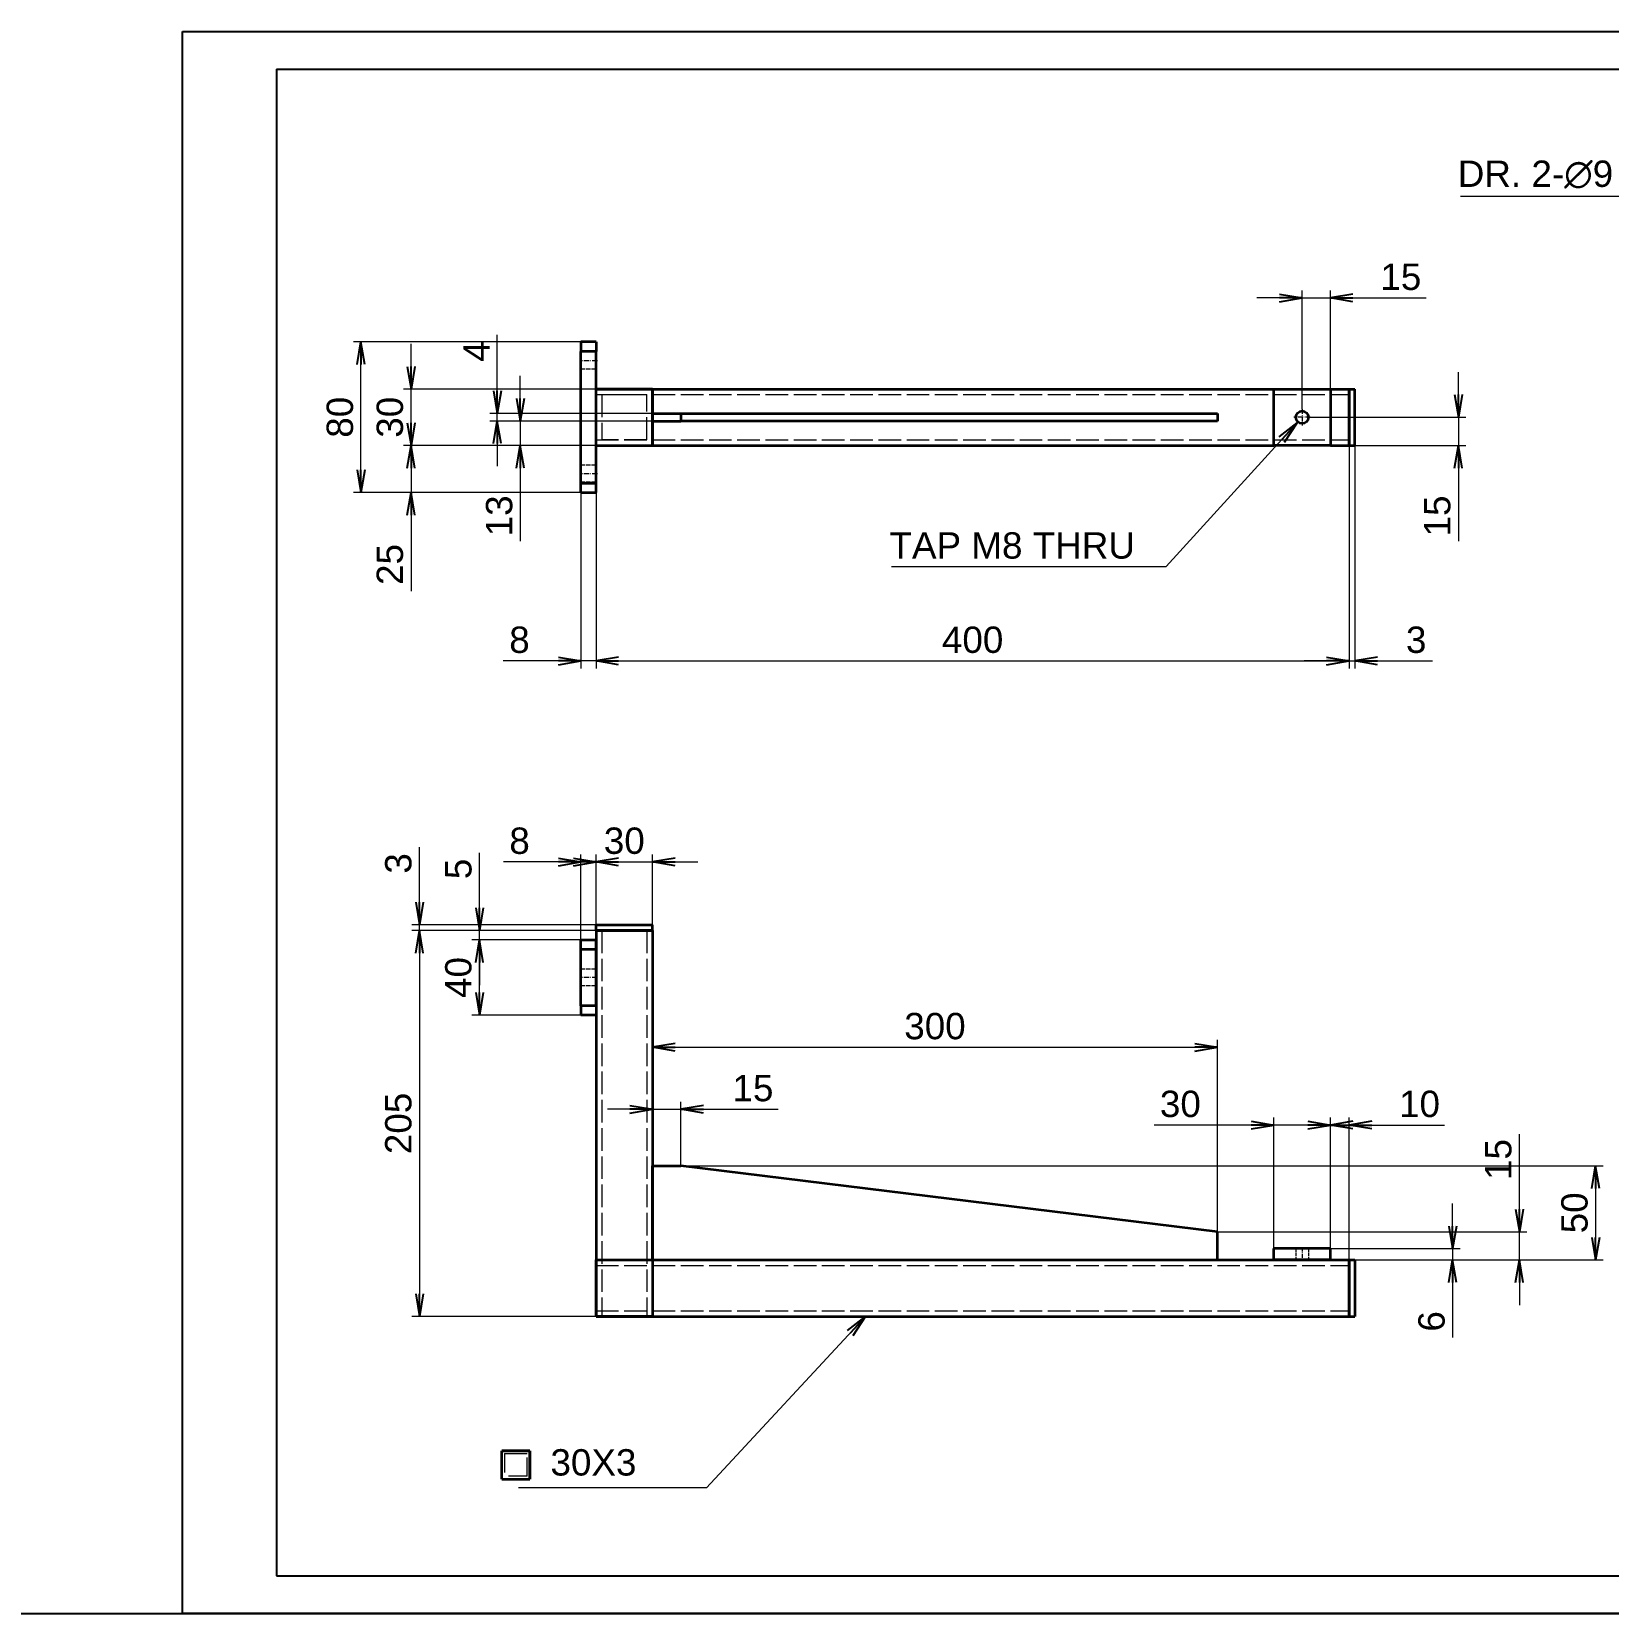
# Model space of a CAD drawing. Header units: millimetres. Extents: x -1727 to 307751, y -105919 to 6637.
# Drawn here: x 22040 to 22878, y -21091 to -20251 of the extents above; entities that cross this region are included whole.
import ezdxf

# ---------------------------------------------------------------- set-up
doc = ezdxf.new("R2010")
doc.units = ezdxf.units.MM
for name, pattern in [('CENTER-HOKUTO', [23, 20, -1, 1, -1]), ('DASHDOT', [18.5, 12, -3, 0.5, -3]), ('DASHED', [15, 12, -3]), ('HIDDEN-HOKUTO', [3.8, 2.5, -1.3])]:
    doc.linetypes.add(name, pattern=pattern)
doc.layers.add('A3', color=7, linetype='Continuous', plot=False)
for name, color, linetype in [('AM_7', 2, 'CENTER-HOKUTO'), ('AM_HID', 1, 'HIDDEN-HOKUTO'), ('AM_VIS', 7, 'Continuous'), ('WORD_DIM', 253, 'Continuous')]:
    doc.layers.add(name, color=color, linetype=linetype)
doc.styles.get("Standard").update_dxf_attribs({"font": 'arial.ttf'})
doc.dimstyles.new('STANDARD 1-4', dxfattribs={"dimscale": 4, "dimtxt": 3.5, "dimasz": 3, "dimexe": 1, "dimexo": 0, "dimgap": 1, "dimtad": 3, "dimdsep": 46, "dimtxsty": 'Standard', "dimblk1": 'OPEN', "dimblk2": 'OPEN', "dimsah": 1, "dimcen": 0, "dimclrd": 256, "dimclre": 256, "dimclrt": 3, "dimazin": 2, "dimtfac": 1, "dimtmove": 0, "dimatfit": 3, "dimldrblk": 'OPEN', "dimfxl": 0, "dimtolj": 1, "dimtzin": 0, "dimlwd": 13, "dimlwe": 13, "dimarcsym": 0})
doc.dimstyles.new('STANDARD 1-4$3', dxfattribs={"dimscale": 4, "dimtxt": 3.5, "dimasz": 3, "dimexe": 1, "dimexo": 0, "dimgap": 1, "dimtad": 3, "dimtoh": 1, "dimdsep": 46, "dimtxsty": 'Standard', "dimblk1": 'OPEN', "dimblk2": 'OPEN', "dimsah": 1, "dimcen": 0, "dimclrd": 256, "dimclre": 256, "dimclrt": 3, "dimazin": 2, "dimtfac": 1, "dimtmove": 0, "dimatfit": 3, "dimldrblk": 'OPEN', "dimfxl": 0, "dimtolj": 1, "dimtzin": 0, "dimlwd": 13, "dimlwe": 13, "dimarcsym": 0})

# ---------------------------------------------------------------- blocks, each defined once
blk = doc.blocks.new('_OPEN')
at = {"color": 0}
for p, q in [((-1, 0.167), (0, 0)), ((-1, -0.167), (0, 0)), ((0, 0), (-1, 0))]:
    blk.add_line(p, q, dxfattribs=at)
blk = doc.blocks.new('*D879')
at = {"layer": 'DEFPOINTS', "color": 0, "linetype": 'Continuous', "ltscale": 5, "transparency": 16777216}
for p in [(22215.18, -20415.41), (22332.01, -20415.41), (22332.01, -20495.41)]:
    blk.add_point(p, dxfattribs=at)
at = {"layer": 'WORD_DIM', "linetype": 'Continuous', "lineweight": 13, "ltscale": 5, "transparency": 16777216}
for p, q in [((22332.01, -20415.41), (22211.18, -20415.41)), ((22215.18, -20483.41), (22215.18, -20427.41)), ((22332.01, -20495.41), (22211.18, -20495.41))]:
    blk.add_line(p, q, dxfattribs=at)
at = {"layer": 'WORD_DIM', "linetype": 'Continuous', "lineweight": 13, "ltscale": 5, "transparency": 16777216, "xscale": 12, "yscale": 12, "zscale": 12}
for p, rotation in [((22215.18, -20415.41), 90), ((22215.18, -20495.41), 270)]:
    blk.add_blockref('_OPEN', p, dxfattribs=dict(at, rotation=rotation))
at = {"layer": 'WORD_DIM', "color": 3, "linetype": 'Continuous', "ltscale": 5, "transparency": 16777216, "insert": (22204.03, -20455.41), "char_height": 14, "attachment_point": 5, "rotation": 90}
blk.add_mtext('\\A1;80', dxfattribs=at)
blk = doc.blocks.new('*D880')
at = {"layer": 'DEFPOINTS', "color": 0, "linetype": 'Continuous', "ltscale": 5, "transparency": 16777216}
for p in [(22332.01, -20495.41), (22340.01, -20495.41), (22340.01, -20584.81)]:
    blk.add_point(p, dxfattribs=at)
at = {"layer": 'WORD_DIM', "linetype": 'Continuous', "lineweight": 13, "ltscale": 5, "transparency": 16777216}
for p, q in [((22332.01, -20495.41), (22332.01, -20588.81)), ((22340.01, -20495.41), (22340.01, -20588.81)), ((22320.01, -20584.81), (22290.73, -20584.81)), ((22340.01, -20584.81), (22332.01, -20584.81)), ((22352.01, -20584.81), (22364.01, -20584.81))]:
    blk.add_line(p, q, dxfattribs=at)
at = {"layer": 'WORD_DIM', "linetype": 'Continuous', "lineweight": 13, "ltscale": 5, "transparency": 16777216, "xscale": 12, "yscale": 12, "zscale": 12}
blk.add_blockref('_OPEN', (22332.01, -20584.81), dxfattribs=at)
at = {"layer": 'WORD_DIM', "linetype": 'Continuous', "lineweight": 13, "ltscale": 5, "transparency": 16777216, "xscale": 12, "yscale": 12, "zscale": 12, "rotation": 180}
blk.add_blockref('_OPEN', (22340.01, -20584.81), dxfattribs=at)
at = {"layer": 'WORD_DIM', "color": 3, "linetype": 'Continuous', "ltscale": 5, "transparency": 16777216, "insert": (22299.34, -20573.66), "char_height": 14, "attachment_point": 5}
blk.add_mtext('\\A1;8', dxfattribs=at)
blk = doc.blocks.new('*D881')
at = {"layer": 'DEFPOINTS', "color": 0, "linetype": 'Continuous', "ltscale": 5, "transparency": 16777216}
for p in [(22740.01, -20470.41), (22340.01, -20495.41), (22740.01, -20584.81)]:
    blk.add_point(p, dxfattribs=at)
at = {"layer": 'WORD_DIM', "linetype": 'Continuous', "lineweight": 13, "ltscale": 5, "transparency": 16777216}
for p, q in [((22740.01, -20470.41), (22740.01, -20588.81)), ((22340.01, -20495.41), (22340.01, -20588.81)), ((22352.01, -20584.81), (22728.01, -20584.81))]:
    blk.add_line(p, q, dxfattribs=at)
at = {"layer": 'WORD_DIM', "linetype": 'Continuous', "lineweight": 13, "ltscale": 5, "transparency": 16777216, "xscale": 12, "yscale": 12, "zscale": 12, "rotation": 180}
blk.add_blockref('_OPEN', (22340.01, -20584.81), dxfattribs=at)
at = {"layer": 'WORD_DIM', "linetype": 'Continuous', "lineweight": 13, "ltscale": 5, "transparency": 16777216, "xscale": 12, "yscale": 12, "zscale": 12}
blk.add_blockref('_OPEN', (22740.01, -20584.81), dxfattribs=at)
at = {"layer": 'WORD_DIM', "color": 3, "linetype": 'Continuous', "ltscale": 5, "transparency": 16777216, "insert": (22540.01, -20573.66), "char_height": 14, "attachment_point": 5}
blk.add_mtext('\\A1;400', dxfattribs=at)
blk = doc.blocks.new('*D882')
at = {"layer": 'DEFPOINTS', "color": 0, "linetype": 'Continuous', "ltscale": 5, "transparency": 16777216}
for p in [(22740.01, -20470.41), (22743.01, -20470.41), (22743.01, -20584.81)]:
    blk.add_point(p, dxfattribs=at)
at = {"layer": 'WORD_DIM', "linetype": 'Continuous', "lineweight": 13, "ltscale": 5, "transparency": 16777216}
for p, q in [((22740.01, -20470.41), (22740.01, -20588.81)), ((22743.01, -20470.41), (22743.01, -20588.81)), ((22728.01, -20584.81), (22716.01, -20584.81)), ((22740.01, -20584.81), (22743.01, -20584.81)), ((22755.01, -20584.81), (22784.17, -20584.81))]:
    blk.add_line(p, q, dxfattribs=at)
at = {"layer": 'WORD_DIM', "linetype": 'Continuous', "lineweight": 13, "ltscale": 5, "transparency": 16777216, "xscale": 12, "yscale": 12, "zscale": 12}
blk.add_blockref('_OPEN', (22740.01, -20584.81), dxfattribs=at)
at = {"layer": 'WORD_DIM', "linetype": 'Continuous', "lineweight": 13, "ltscale": 5, "transparency": 16777216, "xscale": 12, "yscale": 12, "zscale": 12, "rotation": 180}
blk.add_blockref('_OPEN', (22743.01, -20584.81), dxfattribs=at)
at = {"layer": 'WORD_DIM', "color": 3, "linetype": 'Continuous', "ltscale": 5, "transparency": 16777216, "insert": (22775.59, -20573.65), "char_height": 14, "attachment_point": 5}
blk.add_mtext('\\A1;3', dxfattribs=at)
blk = doc.blocks.new('*D883')
at = {"layer": 'DEFPOINTS', "color": 0, "linetype": 'Continuous', "ltscale": 5, "transparency": 16777216}
for p in [(22340.01, -20727.93), (22246.23, -20932.93), (22340.01, -20932.93)]:
    blk.add_point(p, dxfattribs=at)
at = {"layer": 'WORD_DIM', "linetype": 'Continuous', "lineweight": 13, "ltscale": 5, "transparency": 16777216}
for p, q in [((22340.01, -20727.93), (22242.23, -20727.93)), ((22246.23, -20739.93), (22246.23, -20920.93)), ((22340.01, -20932.93), (22242.23, -20932.93))]:
    blk.add_line(p, q, dxfattribs=at)
at = {"layer": 'WORD_DIM', "linetype": 'Continuous', "lineweight": 13, "ltscale": 5, "transparency": 16777216, "xscale": 12, "yscale": 12, "zscale": 12}
for p, rotation in [((22246.23, -20727.93), 90), ((22246.23, -20932.93), 270)]:
    blk.add_blockref('_OPEN', p, dxfattribs=dict(at, rotation=rotation))
at = {"layer": 'WORD_DIM', "color": 3, "linetype": 'Continuous', "ltscale": 5, "transparency": 16777216, "insert": (22235.08, -20830.43), "char_height": 14, "attachment_point": 5, "rotation": 90}
blk.add_mtext('\\A1;205', dxfattribs=at)
blk = doc.blocks.new('*D884')
at = {"layer": 'DEFPOINTS', "color": 0, "linetype": 'Continuous', "ltscale": 5, "transparency": 16777216}
for p in [(22246.23, -20724.93), (22340.01, -20724.93), (22340.01, -20727.93)]:
    blk.add_point(p, dxfattribs=at)
at = {"layer": 'WORD_DIM', "linetype": 'Continuous', "lineweight": 13, "ltscale": 5, "transparency": 16777216}
for p, q in [((22246.23, -20712.93), (22246.23, -20683.77)), ((22340.01, -20724.93), (22242.23, -20724.93)), ((22340.01, -20727.93), (22242.23, -20727.93)), ((22246.23, -20727.93), (22246.23, -20724.93)), ((22246.23, -20739.93), (22246.23, -20751.93))]:
    blk.add_line(p, q, dxfattribs=at)
at = {"layer": 'WORD_DIM', "linetype": 'Continuous', "lineweight": 13, "ltscale": 5, "transparency": 16777216, "xscale": 12, "yscale": 12, "zscale": 12}
for p, rotation in [((22246.23, -20724.93), 270), ((22246.23, -20727.93), 90)]:
    blk.add_blockref('_OPEN', p, dxfattribs=dict(at, rotation=rotation))
at = {"layer": 'WORD_DIM', "color": 3, "linetype": 'Continuous', "ltscale": 5, "transparency": 16777216, "insert": (22235.08, -20692.35), "char_height": 14, "attachment_point": 5, "rotation": 90}
blk.add_mtext('\\A1;3', dxfattribs=at)
blk = doc.blocks.new('*D885')
at = {"layer": 'DEFPOINTS', "color": 0, "linetype": 'Continuous', "ltscale": 5, "transparency": 16777216}
for p in [(22385.01, -20852.93), (22670.01, -20902.93), (22870.87, -20902.93)]:
    blk.add_point(p, dxfattribs=at)
at = {"layer": 'WORD_DIM', "linetype": 'Continuous', "lineweight": 13, "ltscale": 5, "transparency": 16777216}
for p, q in [((22385.01, -20852.93), (22874.87, -20852.93)), ((22870.87, -20864.93), (22870.87, -20890.93)), ((22670.01, -20902.93), (22874.87, -20902.93))]:
    blk.add_line(p, q, dxfattribs=at)
at = {"layer": 'WORD_DIM', "linetype": 'Continuous', "lineweight": 13, "ltscale": 5, "transparency": 16777216, "xscale": 12, "yscale": 12, "zscale": 12}
for p, rotation in [((22870.87, -20852.93), 90), ((22870.87, -20902.93), 270)]:
    blk.add_blockref('_OPEN', p, dxfattribs=dict(at, rotation=rotation))
at = {"layer": 'WORD_DIM', "color": 3, "linetype": 'Continuous', "ltscale": 5, "transparency": 16777216, "insert": (22859.72, -20877.93), "char_height": 14, "attachment_point": 5, "rotation": 90}
blk.add_mtext('\\A1;50', dxfattribs=at)
blk = doc.blocks.new('*D886')
at = {"layer": 'DEFPOINTS', "color": 0, "linetype": 'Continuous', "ltscale": 5, "transparency": 16777216}
for p in [(22670.01, -20789.98), (22370.01, -20852.93), (22670.01, -20887.93)]:
    blk.add_point(p, dxfattribs=at)
at = {"layer": 'WORD_DIM', "linetype": 'Continuous', "lineweight": 13, "ltscale": 5, "transparency": 16777216}
for p, q in [((22370.01, -20852.93), (22370.01, -20785.98)), ((22382.01, -20789.98), (22658.01, -20789.98)), ((22670.01, -20887.93), (22670.01, -20785.98))]:
    blk.add_line(p, q, dxfattribs=at)
at = {"layer": 'WORD_DIM', "linetype": 'Continuous', "lineweight": 13, "ltscale": 5, "transparency": 16777216, "xscale": 12, "yscale": 12, "zscale": 12, "rotation": 180}
blk.add_blockref('_OPEN', (22370.01, -20789.98), dxfattribs=at)
at = {"layer": 'WORD_DIM', "linetype": 'Continuous', "lineweight": 13, "ltscale": 5, "transparency": 16777216, "xscale": 12, "yscale": 12, "zscale": 12}
blk.add_blockref('_OPEN', (22670.01, -20789.98), dxfattribs=at)
at = {"layer": 'WORD_DIM', "color": 3, "linetype": 'Continuous', "ltscale": 5, "transparency": 16777216, "insert": (22520.01, -20778.83), "char_height": 14, "attachment_point": 5}
blk.add_mtext('\\A1;300', dxfattribs=at)
blk = doc.blocks.new('*D887')
at = {"layer": 'DEFPOINTS', "color": 0, "linetype": 'Continuous', "ltscale": 5, "transparency": 16777216}
for p in [(22670.01, -20887.93), (22670.01, -20902.93), (22830.41, -20902.93)]:
    blk.add_point(p, dxfattribs=at)
at = {"layer": 'WORD_DIM', "linetype": 'Continuous', "lineweight": 13, "ltscale": 5, "transparency": 16777216}
for p, q in [((22830.41, -20875.93), (22830.41, -20836.18)), ((22670.01, -20887.93), (22834.41, -20887.93)), ((22830.41, -20902.93), (22830.41, -20887.93)), ((22670.01, -20902.93), (22834.41, -20902.93)), ((22830.41, -20914.93), (22830.41, -20926.93))]:
    blk.add_line(p, q, dxfattribs=at)
at = {"layer": 'WORD_DIM', "linetype": 'Continuous', "lineweight": 13, "ltscale": 5, "transparency": 16777216, "xscale": 12, "yscale": 12, "zscale": 12}
for p, rotation in [((22830.41, -20887.93), 270), ((22830.41, -20902.93), 90)]:
    blk.add_blockref('_OPEN', p, dxfattribs=dict(at, rotation=rotation))
at = {"layer": 'WORD_DIM', "color": 3, "linetype": 'Continuous', "ltscale": 5, "transparency": 16777216, "insert": (22819.26, -20849.6), "char_height": 14, "attachment_point": 5, "rotation": 90}
blk.add_mtext('\\A1;15', dxfattribs=at)
blk = doc.blocks.new('*D888')
at = {"layer": 'DEFPOINTS', "color": 0, "linetype": 'Continuous', "ltscale": 5, "transparency": 16777216}
for p in [(22370.01, -20822.91), (22370.01, -20852.93), (22385.01, -20852.93)]:
    blk.add_point(p, dxfattribs=at)
at = {"layer": 'WORD_DIM', "linetype": 'Continuous', "lineweight": 13, "ltscale": 5, "transparency": 16777216}
for p, q in [((22358.01, -20822.91), (22346.01, -20822.91)), ((22370.01, -20852.93), (22370.01, -20818.91)), ((22370.01, -20822.91), (22385.01, -20822.91)), ((22385.01, -20852.93), (22385.01, -20818.91)), ((22397.01, -20822.91), (22436.76, -20822.91))]:
    blk.add_line(p, q, dxfattribs=at)
at = {"layer": 'WORD_DIM', "linetype": 'Continuous', "lineweight": 13, "ltscale": 5, "transparency": 16777216, "xscale": 12, "yscale": 12, "zscale": 12}
blk.add_blockref('_OPEN', (22370.01, -20822.91), dxfattribs=at)
at = {"layer": 'WORD_DIM', "linetype": 'Continuous', "lineweight": 13, "ltscale": 5, "transparency": 16777216, "xscale": 12, "yscale": 12, "zscale": 12, "rotation": 180}
blk.add_blockref('_OPEN', (22385.01, -20822.91), dxfattribs=at)
at = {"layer": 'WORD_DIM', "color": 3, "linetype": 'Continuous', "ltscale": 5, "transparency": 16777216, "insert": (22423.34, -20811.76), "char_height": 14, "attachment_point": 5}
blk.add_mtext('\\A1;15', dxfattribs=at)
blk = doc.blocks.new('*D889')
at = {"layer": 'DEFPOINTS', "color": 0, "linetype": 'Continuous', "ltscale": 5, "transparency": 16777216}
for p in [(22370.01, -20691.54), (22340.01, -20724.93), (22370.01, -20724.93)]:
    blk.add_point(p, dxfattribs=at)
at = {"layer": 'WORD_DIM', "linetype": 'Continuous', "lineweight": 13, "ltscale": 5, "transparency": 16777216}
for p, q in [((22340.01, -20724.93), (22340.01, -20687.54)), ((22370.01, -20724.93), (22370.01, -20687.54)), ((22328.01, -20691.54), (22316.01, -20691.54)), ((22340.01, -20691.54), (22370.01, -20691.54)), ((22382.01, -20691.54), (22394.01, -20691.54))]:
    blk.add_line(p, q, dxfattribs=at)
at = {"layer": 'WORD_DIM', "linetype": 'Continuous', "lineweight": 13, "ltscale": 5, "transparency": 16777216, "xscale": 12, "yscale": 12, "zscale": 12}
blk.add_blockref('_OPEN', (22340.01, -20691.54), dxfattribs=at)
at = {"layer": 'WORD_DIM', "linetype": 'Continuous', "lineweight": 13, "ltscale": 5, "transparency": 16777216, "xscale": 12, "yscale": 12, "zscale": 12, "rotation": 180}
blk.add_blockref('_OPEN', (22370.01, -20691.54), dxfattribs=at)
at = {"layer": 'WORD_DIM', "color": 3, "linetype": 'Continuous', "ltscale": 5, "transparency": 16777216, "insert": (22355.01, -20680.38), "char_height": 14, "attachment_point": 5}
blk.add_mtext('\\A1;30', dxfattribs=at)
blk = doc.blocks.new('*D890')
at = {"layer": 'DEFPOINTS', "color": 0, "linetype": 'Continuous', "ltscale": 5, "transparency": 16777216}
for p in [(22332.01, -20691.54), (22340.01, -20724.93), (22332.01, -20732.93)]:
    blk.add_point(p, dxfattribs=at)
at = {"layer": 'WORD_DIM', "linetype": 'Continuous', "lineweight": 13, "ltscale": 5, "transparency": 16777216}
for p, q in [((22332.01, -20732.93), (22332.01, -20687.54)), ((22340.01, -20724.93), (22340.01, -20687.54)), ((22320.01, -20691.54), (22290.78, -20691.54)), ((22340.01, -20691.54), (22332.01, -20691.54)), ((22352.01, -20691.54), (22364.01, -20691.54))]:
    blk.add_line(p, q, dxfattribs=at)
at = {"layer": 'WORD_DIM', "linetype": 'Continuous', "lineweight": 13, "ltscale": 5, "transparency": 16777216, "xscale": 12, "yscale": 12, "zscale": 12}
blk.add_blockref('_OPEN', (22332.01, -20691.54), dxfattribs=at)
at = {"layer": 'WORD_DIM', "linetype": 'Continuous', "lineweight": 13, "ltscale": 5, "transparency": 16777216, "xscale": 12, "yscale": 12, "zscale": 12, "rotation": 180}
blk.add_blockref('_OPEN', (22340.01, -20691.54), dxfattribs=at)
at = {"layer": 'WORD_DIM', "color": 3, "linetype": 'Continuous', "ltscale": 5, "transparency": 16777216, "insert": (22299.39, -20680.39), "char_height": 14, "attachment_point": 5}
blk.add_mtext('\\A1;8', dxfattribs=at)
blk = doc.blocks.new('*D891')
at = {"layer": 'DEFPOINTS', "color": 0, "linetype": 'Continuous', "ltscale": 5, "transparency": 16777216}
for p in [(22730.01, -20831.29), (22700.01, -20896.93), (22730.01, -20896.93)]:
    blk.add_point(p, dxfattribs=at)
at = {"layer": 'WORD_DIM', "linetype": 'Continuous', "lineweight": 13, "ltscale": 5, "transparency": 16777216}
for p, q in [((22688.01, -20831.29), (22636.34, -20831.29)), ((22700.01, -20896.93), (22700.01, -20827.29)), ((22730.01, -20831.29), (22700.01, -20831.29)), ((22730.01, -20896.93), (22730.01, -20827.29)), ((22742.01, -20831.29), (22754.01, -20831.29))]:
    blk.add_line(p, q, dxfattribs=at)
at = {"layer": 'WORD_DIM', "linetype": 'Continuous', "lineweight": 13, "ltscale": 5, "transparency": 16777216, "xscale": 12, "yscale": 12, "zscale": 12}
blk.add_blockref('_OPEN', (22700.01, -20831.29), dxfattribs=at)
at = {"layer": 'WORD_DIM', "linetype": 'Continuous', "lineweight": 13, "ltscale": 5, "transparency": 16777216, "xscale": 12, "yscale": 12, "zscale": 12, "rotation": 180}
blk.add_blockref('_OPEN', (22730.01, -20831.29), dxfattribs=at)
at = {"layer": 'WORD_DIM', "color": 3, "linetype": 'Continuous', "ltscale": 5, "transparency": 16777216, "insert": (22650.34, -20820.14), "char_height": 14, "attachment_point": 5}
blk.add_mtext('\\A1;30', dxfattribs=at)
blk = doc.blocks.new('*D892')
at = {"layer": 'DEFPOINTS', "color": 0, "linetype": 'Continuous', "ltscale": 5, "transparency": 16777216}
for p in [(22740.01, -20831.29), (22730.01, -20896.93), (22740.01, -20902.93)]:
    blk.add_point(p, dxfattribs=at)
at = {"layer": 'WORD_DIM', "linetype": 'Continuous', "lineweight": 13, "ltscale": 5, "transparency": 16777216}
for p, q in [((22718.01, -20831.29), (22706.01, -20831.29)), ((22730.01, -20896.93), (22730.01, -20827.29)), ((22730.01, -20831.29), (22740.01, -20831.29)), ((22740.01, -20902.93), (22740.01, -20827.29)), ((22752.01, -20831.29), (22790.7, -20831.29))]:
    blk.add_line(p, q, dxfattribs=at)
at = {"layer": 'WORD_DIM', "linetype": 'Continuous', "lineweight": 13, "ltscale": 5, "transparency": 16777216, "xscale": 12, "yscale": 12, "zscale": 12}
blk.add_blockref('_OPEN', (22730.01, -20831.29), dxfattribs=at)
at = {"layer": 'WORD_DIM', "linetype": 'Continuous', "lineweight": 13, "ltscale": 5, "transparency": 16777216, "xscale": 12, "yscale": 12, "zscale": 12, "rotation": 180}
blk.add_blockref('_OPEN', (22740.01, -20831.29), dxfattribs=at)
at = {"layer": 'WORD_DIM', "color": 3, "linetype": 'Continuous', "ltscale": 5, "transparency": 16777216, "insert": (22777.35, -20820.14), "char_height": 14, "attachment_point": 5}
blk.add_mtext('\\A1;10', dxfattribs=at)
blk = doc.blocks.new('*D893')
at = {"layer": 'DEFPOINTS', "color": 0, "linetype": 'Continuous', "ltscale": 5, "transparency": 16777216}
for p in [(22730.01, -20896.93), (22743.01, -20902.93), (22794.95, -20902.93)]:
    blk.add_point(p, dxfattribs=at)
at = {"layer": 'WORD_DIM', "linetype": 'Continuous', "lineweight": 13, "ltscale": 5, "transparency": 16777216}
for p, q in [((22794.95, -20884.93), (22794.95, -20872.93)), ((22730.01, -20896.93), (22798.95, -20896.93)), ((22794.95, -20896.93), (22794.95, -20902.93)), ((22743.01, -20902.93), (22798.95, -20902.93)), ((22794.95, -20914.93), (22794.95, -20944.18))]:
    blk.add_line(p, q, dxfattribs=at)
at = {"layer": 'WORD_DIM', "linetype": 'Continuous', "lineweight": 13, "ltscale": 5, "transparency": 16777216, "xscale": 12, "yscale": 12, "zscale": 12}
for p, rotation in [((22794.95, -20896.93), 270), ((22794.95, -20902.93), 90)]:
    blk.add_blockref('_OPEN', p, dxfattribs=dict(at, rotation=rotation))
at = {"layer": 'WORD_DIM', "color": 3, "linetype": 'Continuous', "ltscale": 5, "transparency": 16777216, "insert": (22783.8, -20935.56), "char_height": 14, "attachment_point": 5, "rotation": 90}
blk.add_mtext('\\A1;6', dxfattribs=at)
blk = doc.blocks.new('*D894')
at = {"layer": 'DEFPOINTS', "color": 0, "linetype": 'Continuous', "ltscale": 5, "transparency": 16777216}
for p in [(22370.01, -20457.41), (22299.77, -20470.41), (22340.01, -20470.41)]:
    blk.add_point(p, dxfattribs=at)
at = {"layer": 'WORD_DIM', "linetype": 'Continuous', "lineweight": 13, "ltscale": 5, "transparency": 16777216}
for p, q in [((22299.77, -20445.41), (22299.77, -20433.41)), ((22370.01, -20457.41), (22295.77, -20457.41)), ((22299.77, -20457.41), (22299.77, -20470.41)), ((22340.01, -20470.41), (22295.77, -20470.41)), ((22299.77, -20482.41), (22299.77, -20521.14))]:
    blk.add_line(p, q, dxfattribs=at)
at = {"layer": 'WORD_DIM', "linetype": 'Continuous', "lineweight": 13, "ltscale": 5, "transparency": 16777216, "xscale": 12, "yscale": 12, "zscale": 12}
for p, rotation in [((22299.77, -20457.41), 270), ((22299.77, -20470.41), 90)]:
    blk.add_blockref('_OPEN', p, dxfattribs=dict(at, rotation=rotation))
at = {"layer": 'WORD_DIM', "color": 3, "linetype": 'Continuous', "ltscale": 5, "transparency": 16777216, "insert": (22288.62, -20507.77), "char_height": 14, "attachment_point": 5, "rotation": 90}
blk.add_mtext('\\A1;13', dxfattribs=at)
blk = doc.blocks.new('*D895')
at = {"layer": 'DEFPOINTS', "color": 0, "linetype": 'Continuous', "ltscale": 5, "transparency": 16777216}
for p in [(22287.58, -20453.41), (22370.01, -20453.41), (22370.01, -20457.41)]:
    blk.add_point(p, dxfattribs=at)
at = {"layer": 'WORD_DIM', "linetype": 'Continuous', "lineweight": 13, "ltscale": 5, "transparency": 16777216}
for p, q in [((22287.58, -20441.41), (22287.58, -20411.72)), ((22370.01, -20453.41), (22283.58, -20453.41)), ((22287.58, -20457.41), (22287.58, -20453.41)), ((22370.01, -20457.41), (22283.58, -20457.41)), ((22287.58, -20469.41), (22287.58, -20481.41))]:
    blk.add_line(p, q, dxfattribs=at)
at = {"layer": 'WORD_DIM', "linetype": 'Continuous', "lineweight": 13, "ltscale": 5, "transparency": 16777216, "xscale": 12, "yscale": 12, "zscale": 12}
for p, rotation in [((22287.58, -20453.41), 270), ((22287.58, -20457.41), 90)]:
    blk.add_blockref('_OPEN', p, dxfattribs=dict(at, rotation=rotation))
at = {"layer": 'WORD_DIM', "color": 3, "linetype": 'Continuous', "ltscale": 5, "transparency": 16777216, "insert": (22276.58, -20420.56), "char_height": 14, "attachment_point": 5, "rotation": 90}
blk.add_mtext('\\A1;4', dxfattribs=at)
blk = doc.blocks.new('*D896')
at = {"layer": 'DEFPOINTS', "color": 0, "linetype": 'Continuous', "ltscale": 5, "transparency": 16777216}
for p in [(22719.33, -20455.41), (22743.01, -20470.41), (22797.99, -20470.41)]:
    blk.add_point(p, dxfattribs=at)
at = {"layer": 'WORD_DIM', "linetype": 'Continuous', "lineweight": 13, "ltscale": 5, "transparency": 16777216}
for p, q in [((22797.99, -20443.41), (22797.99, -20431.41)), ((22719.33, -20455.41), (22801.99, -20455.41)), ((22797.99, -20455.41), (22797.99, -20470.41)), ((22743.01, -20470.41), (22801.99, -20470.41)), ((22797.99, -20482.41), (22797.99, -20521.25))]:
    blk.add_line(p, q, dxfattribs=at)
at = {"layer": 'WORD_DIM', "linetype": 'Continuous', "lineweight": 13, "ltscale": 5, "transparency": 16777216, "xscale": 12, "yscale": 12, "zscale": 12}
for p, rotation in [((22797.99, -20455.41), 270), ((22797.99, -20470.41), 90)]:
    blk.add_blockref('_OPEN', p, dxfattribs=dict(at, rotation=rotation))
at = {"layer": 'WORD_DIM', "color": 3, "linetype": 'Continuous', "ltscale": 5, "transparency": 16777216, "insert": (22786.84, -20507.83), "char_height": 14, "attachment_point": 5, "rotation": 90}
blk.add_mtext('\\A1;15', dxfattribs=at)
blk = doc.blocks.new('*D897')
at = {"layer": 'DEFPOINTS', "color": 0, "linetype": 'Continuous', "ltscale": 5, "transparency": 16777216}
for p in [(22730.01, -20392.06), (22730.01, -20440.41), (22715.01, -20451.08)]:
    blk.add_point(p, dxfattribs=at)
at = {"layer": 'WORD_DIM', "linetype": 'Continuous', "lineweight": 13, "ltscale": 5, "transparency": 16777216}
for p, q in [((22703.01, -20392.06), (22691.01, -20392.06)), ((22715.01, -20451.08), (22715.01, -20388.06)), ((22715.01, -20392.06), (22730.01, -20392.06)), ((22730.01, -20440.41), (22730.01, -20388.06)), ((22742.01, -20392.06), (22780.85, -20392.06))]:
    blk.add_line(p, q, dxfattribs=at)
at = {"layer": 'WORD_DIM', "linetype": 'Continuous', "lineweight": 13, "ltscale": 5, "transparency": 16777216, "xscale": 12, "yscale": 12, "zscale": 12}
blk.add_blockref('_OPEN', (22715.01, -20392.06), dxfattribs=at)
at = {"layer": 'WORD_DIM', "linetype": 'Continuous', "lineweight": 13, "ltscale": 5, "transparency": 16777216, "xscale": 12, "yscale": 12, "zscale": 12, "rotation": 180}
blk.add_blockref('_OPEN', (22730.01, -20392.06), dxfattribs=at)
at = {"layer": 'WORD_DIM', "color": 3, "linetype": 'Continuous', "ltscale": 5, "transparency": 16777216, "insert": (22767.43, -20380.91), "char_height": 14, "attachment_point": 5}
blk.add_mtext('\\A1;15', dxfattribs=at)
blk = doc.blocks.new('*D898')
at = {"layer": 'DEFPOINTS', "color": 0, "linetype": 'Continuous', "ltscale": 5, "transparency": 16777216}
for p in [(22278.09, -20732.93), (22332.01, -20732.93), (22332.01, -20772.93)]:
    blk.add_point(p, dxfattribs=at)
at = {"layer": 'WORD_DIM', "linetype": 'Continuous', "lineweight": 13, "ltscale": 5, "transparency": 16777216}
for p, q in [((22332.01, -20732.93), (22274.09, -20732.93)), ((22278.09, -20760.93), (22278.09, -20744.93)), ((22332.01, -20772.93), (22274.09, -20772.93))]:
    blk.add_line(p, q, dxfattribs=at)
at = {"layer": 'WORD_DIM', "linetype": 'Continuous', "lineweight": 13, "ltscale": 5, "transparency": 16777216, "xscale": 12, "yscale": 12, "zscale": 12}
for p, rotation in [((22278.09, -20732.93), 90), ((22278.09, -20772.93), 270)]:
    blk.add_blockref('_OPEN', p, dxfattribs=dict(at, rotation=rotation))
at = {"layer": 'WORD_DIM', "color": 3, "linetype": 'Continuous', "ltscale": 5, "transparency": 16777216, "insert": (22266.95, -20752.93), "char_height": 14, "attachment_point": 5, "rotation": 90}
blk.add_mtext('\\A1;40', dxfattribs=at)
blk = doc.blocks.new('*D899')
at = {"layer": 'DEFPOINTS', "color": 0, "linetype": 'Continuous', "ltscale": 5, "transparency": 16777216}
for p in [(22278.09, -20727.93), (22340.01, -20727.93), (22332.01, -20732.93)]:
    blk.add_point(p, dxfattribs=at)
at = {"layer": 'WORD_DIM', "linetype": 'Continuous', "lineweight": 13, "ltscale": 5, "transparency": 16777216}
for p, q in [((22278.09, -20715.93), (22278.09, -20686.65)), ((22340.01, -20727.93), (22274.09, -20727.93)), ((22278.09, -20732.93), (22278.09, -20727.93)), ((22332.01, -20732.93), (22274.09, -20732.93)), ((22278.09, -20744.93), (22278.09, -20756.93))]:
    blk.add_line(p, q, dxfattribs=at)
at = {"layer": 'WORD_DIM', "linetype": 'Continuous', "lineweight": 13, "ltscale": 5, "transparency": 16777216, "xscale": 12, "yscale": 12, "zscale": 12}
for p, rotation in [((22278.09, -20727.93), 270), ((22278.09, -20732.93), 90)]:
    blk.add_blockref('_OPEN', p, dxfattribs=dict(at, rotation=rotation))
at = {"layer": 'WORD_DIM', "color": 3, "linetype": 'Continuous', "ltscale": 5, "transparency": 16777216, "insert": (22266.98, -20695.29), "char_height": 14, "attachment_point": 5, "rotation": 90}
blk.add_mtext('\\A1;5', dxfattribs=at)
blk = doc.blocks.new('*D900')
at = {"layer": 'DEFPOINTS', "color": 0, "linetype": 'Continuous', "ltscale": 5, "transparency": 16777216}
for p in [(22340.01, -20470.41), (22241.74, -20495.41), (22332.01, -20495.41)]:
    blk.add_point(p, dxfattribs=at)
at = {"layer": 'WORD_DIM', "linetype": 'Continuous', "lineweight": 13, "ltscale": 5, "transparency": 16777216}
for p, q in [((22241.74, -20458.41), (22241.74, -20446.41)), ((22340.01, -20470.41), (22237.74, -20470.41)), ((22241.74, -20470.41), (22241.74, -20495.41)), ((22332.01, -20495.41), (22237.74, -20495.41)), ((22241.74, -20507.41), (22241.74, -20547.8))]:
    blk.add_line(p, q, dxfattribs=at)
at = {"layer": 'WORD_DIM', "linetype": 'Continuous', "lineweight": 13, "ltscale": 5, "transparency": 16777216, "xscale": 12, "yscale": 12, "zscale": 12}
for p, rotation in [((22241.74, -20470.41), 270), ((22241.74, -20495.41), 90)]:
    blk.add_blockref('_OPEN', p, dxfattribs=dict(at, rotation=rotation))
at = {"layer": 'WORD_DIM', "color": 3, "linetype": 'Continuous', "ltscale": 5, "transparency": 16777216, "insert": (22230.59, -20533.6), "char_height": 14, "attachment_point": 5, "rotation": 90}
blk.add_mtext('\\A1;25', dxfattribs=at)
blk = doc.blocks.new('*D904')
at = {"layer": 'DEFPOINTS', "color": 0, "linetype": 'Continuous', "ltscale": 5, "transparency": 16777216}
for p in [(22994.04, -20421.4), (22998.15, -20429.41)]:
    blk.add_point(p, dxfattribs=at)
at = {"layer": 'WORD_DIM', "linetype": 'Continuous', "lineweight": 13, "ltscale": 5, "transparency": 16777216}
for p, q in [((22799.18, -20338.08), (22951.21, -20338.08)), ((22951.21, -20338.08), (22988.55, -20410.73))]:
    blk.add_line(p, q, dxfattribs=at)
at = {"layer": 'WORD_DIM', "linetype": 'Continuous', "lineweight": 13, "ltscale": 5, "transparency": 16777216, "xscale": 12, "yscale": 12, "zscale": 12, "rotation": 297.2003693218962}
blk.add_blockref('_OPEN', (22994.04, -20421.4), dxfattribs=at)
at = {"layer": 'WORD_DIM', "color": 3, "linetype": 'Continuous', "ltscale": 5, "transparency": 16777216, "insert": (22868.81, -20326.54), "char_height": 14, "attachment_point": 5}
blk.add_mtext('\\A1;DR. 2-∅9 THRU', dxfattribs=at)
blk = doc.blocks.new('*D905')
at = {"layer": 'DEFPOINTS', "color": 0, "linetype": 'Continuous', "ltscale": 5, "transparency": 16777216}
for p in [(22717.7, -20452.45), (22712.31, -20458.36)]:
    blk.add_point(p, dxfattribs=at)
at = {"layer": 'WORD_DIM', "linetype": 'Continuous', "lineweight": 13, "ltscale": 5, "transparency": 16777216}
for p, q in [((22642.78, -20534.73), (22704.23, -20467.24)), ((22496.87, -20534.73), (22642.78, -20534.73))]:
    blk.add_line(p, q, dxfattribs=at)
at = {"layer": 'WORD_DIM', "linetype": 'Continuous', "lineweight": 13, "ltscale": 5, "transparency": 16777216, "xscale": 12, "yscale": 12, "zscale": 12, "rotation": 47.68201493834326}
blk.add_blockref('_OPEN', (22712.31, -20458.36), dxfattribs=at)
at = {"layer": 'WORD_DIM', "color": 3, "linetype": 'Continuous', "ltscale": 5, "transparency": 16777216, "insert": (22561.05, -20523.58), "char_height": 14, "attachment_point": 5}
blk.add_mtext('\\A1;TAP M8 THRU', dxfattribs=at)
blk = doc.blocks.new('*D906')
at = {"layer": 'DEFPOINTS', "color": 0, "linetype": 'Continuous', "ltscale": 5, "transparency": 16777216}
for p in [(22241.74, -20440.41), (22340.01, -20440.41), (22340.01, -20470.41)]:
    blk.add_point(p, dxfattribs=at)
at = {"layer": 'WORD_DIM', "linetype": 'Continuous', "lineweight": 13, "ltscale": 5, "transparency": 16777216}
for p, q in [((22241.74, -20428.41), (22241.74, -20416.41)), ((22340.01, -20440.41), (22237.74, -20440.41)), ((22241.74, -20470.41), (22241.74, -20440.41)), ((22340.01, -20470.41), (22237.74, -20470.41)), ((22241.74, -20482.41), (22241.74, -20494.41))]:
    blk.add_line(p, q, dxfattribs=at)
at = {"layer": 'WORD_DIM', "linetype": 'Continuous', "lineweight": 13, "ltscale": 5, "transparency": 16777216, "xscale": 12, "yscale": 12, "zscale": 12}
for p, rotation in [((22241.74, -20440.41), 270), ((22241.74, -20470.41), 90)]:
    blk.add_blockref('_OPEN', p, dxfattribs=dict(at, rotation=rotation))
at = {"layer": 'WORD_DIM', "color": 3, "linetype": 'Continuous', "ltscale": 5, "transparency": 16777216, "insert": (22230.58, -20455.41), "char_height": 14, "attachment_point": 5, "rotation": 90}
blk.add_mtext('\\A1;30', dxfattribs=at)

msp = doc.modelspace()

# ---------------------------------------------------------------- linework, layer by layer
at = {"color": 7, "lineweight": 35, "ltscale": 4}
for p, q in [((22289.93488, -21004.26792), (22304.93488, -21004.26792)), ((22304.93488, -21004.26792), (22289.93488, -21004.26792)), ((22289.93488, -21019.26792), (22289.93488, -21004.26792)), ((22304.93488, -21019.26792), (22304.93488, -21004.26792)), ((22304.93488, -21004.26792), (22304.93488, -21019.26792)), ((22289.93488, -21019.26792), (22304.93488, -21019.26792))]:
    msp.add_line(p, q, dxfattribs=at)
msp.add_line((-591.11251, -21090.61879), (40486.51144, -21090.61879))
at = {"layer": 'A3', "linetype": 'Continuous'}
msp.add_lwpolyline([(22120.32757, -20250.61895), (23308.32757, -20250.61895), (23308.32757, -21090.61895), (22120.32757, -21090.61895)], close=True, dxfattribs=at)
at = {"layer": 'AM_7', "linetype": 'DASHDOT', "lineweight": 13, "ltscale": 0.240015}
for p, q in [((22340.80613, -20425.40533), (22331.20555, -20425.40533)), ((22340.80613, -20485.40533), (22331.20555, -20485.40533)), ((22340.80613, -20752.93415), (22331.20555, -20752.93415))]:
    msp.add_line(p, q, dxfattribs=at)
at = {"layer": 'AM_7', "linetype": 'DASHDOT', "lineweight": 13, "ltscale": 0.216028}
for p, q in [((22715.00633, -20451.08477), (22715.00633, -20459.72589)), ((22719.32664, -20455.40533), (22710.68553, -20455.40533))]:
    msp.add_line(p, q, dxfattribs=at)
at = {"layer": 'AM_7', "linetype": 'DASHDOT', "lineweight": 13, "ltscale": 0.180016}
msp.add_line((22715.00633, -20896.33411), (22715.00633, -20903.53473), dxfattribs=at)
at = {"layer": 'AM_7', "lineweight": 13, "ltscale": 4}
for p, q in [((22289.93488, -21004.26792), (22289.93488, -21019.26792)), ((22291.43488, -21005.76792), (22303.43488, -21005.76792)), ((22304.93488, -21019.26792), (22289.93488, -21019.26792))]:
    msp.add_line(p, q, dxfattribs=at)
at = {"layer": 'AM_HID', "linetype": 'DASHED', "lineweight": 13, "ltscale": 0.2}
for p, q in [((22332.00608, -20420.40533), (22340.00608, -20420.40533)), ((22340.00608, -20420.90533), (22332.00608, -20420.90533)), ((22340.00608, -20429.90533), (22332.00608, -20429.90533)), ((22340.00608, -20480.90533), (22332.00608, -20480.90533)), ((22340.00608, -20489.90533), (22332.00608, -20489.90533)), ((22340.00608, -20490.40533), (22332.00608, -20490.40533)), ((22340.00608, -20737.93415), (22332.00608, -20737.93415)), ((22340.00608, -20748.43415), (22332.00608, -20748.43415)), ((22340.00608, -20748.43415), (22332.00608, -20748.43415)), ((22340.00608, -20757.43415), (22332.00608, -20757.43415)), ((22340.00608, -20757.43415), (22332.00608, -20757.43415)), ((22332.00608, -20767.93415), (22340.00608, -20767.93415))]:
    msp.add_line(p, q, dxfattribs=at)
at = {"layer": 'AM_HID', "linetype": 'DASHED', "lineweight": 13}
for p, q in [((22340.00608, -20440.40533), (22340.00608, -20470.40533)), ((22340.00608, -20443.40533), (22740.00633, -20443.40533)), ((22343.00608, -20443.40533), (22343.00608, -20467.40533)), ((22343.00608, -20443.40533), (22367.00608, -20443.40533)), ((22367.00608, -20467.40533), (22367.00608, -20443.40533)), ((22340.00608, -20467.40533), (22740.00633, -20467.40533)), ((22370.00608, -20470.40533), (22340.00608, -20470.40533)), ((22367.00608, -20467.40533), (22343.00608, -20467.40533)), ((22700.00633, -20470.40533), (22730.00633, -20470.40533)), ((22343.00608, -20727.93415), (22343.00608, -20932.93415)), ((22367.00608, -20727.93415), (22367.00608, -20932.93415)), ((22340.00608, -20905.93415), (22740.00633, -20905.93415)), ((22340.00608, -20929.93415), (22740.00633, -20929.93415))]:
    msp.add_line(p, q, dxfattribs=at)
at = {"layer": 'AM_HID', "linetype": 'DASHED', "lineweight": 13, "ltscale": 0.15}
for p, q in [((22711.6826, -20896.93415), (22711.6826, -20902.93415)), ((22718.32957, -20896.93415), (22718.32957, -20902.93415))]:
    msp.add_line(p, q, dxfattribs=at)
at = {"layer": 'AM_HID', "lineweight": 13, "ltscale": 4}
for p, q in [((22291.43488, -21005.76792), (22291.43488, -21017.76792)), ((22303.43488, -21017.76792), (22303.43488, -21005.76792)), ((22303.43488, -21017.76792), (22291.43488, -21017.76792))]:
    msp.add_line(p, q, dxfattribs=at)
at = {"layer": 'AM_VIS', "linetype": 'Continuous'}
for p, q in [((22170.32757, -20270.61895), (22170.32757, -21070.61895)), ((22170.32757, -20270.61895), (23288.32757, -20270.61895)), ((22170.32757, -21070.61895), (23288.32757, -21070.61895))]:
    msp.add_line(p, q, dxfattribs=at)
at = {"layer": 'AM_VIS', "lineweight": 35, "ltscale": 0.125}
for p, q in [((22332.00608, -20415.40533), (22332.00608, -20420.40533)), ((22340.00608, -20415.40533), (22340.00608, -20420.40533)), ((22332.00608, -20495.40533), (22332.00608, -20490.40533)), ((22340.00608, -20495.40533), (22340.00608, -20490.40533)), ((22332.00608, -20737.93415), (22332.00608, -20732.93415)), ((22340.00608, -20737.93415), (22340.00608, -20732.93415)), ((22332.00608, -20767.93415), (22332.00608, -20772.93415)), ((22340.00608, -20767.93415), (22340.00608, -20772.93415))]:
    msp.add_line(p, q, dxfattribs=at)
at = {"layer": 'AM_VIS', "lineweight": 35, "ltscale": 0.2}
for p, q in [((22340.00608, -20415.40533), (22332.00608, -20415.40533)), ((22340.00608, -20420.40533), (22332.00608, -20420.40533)), ((22332.00608, -20490.40533), (22340.00608, -20490.40533)), ((22332.00608, -20495.40533), (22340.00608, -20495.40533)), ((22332.00608, -20732.93415), (22340.00608, -20732.93415)), ((22332.00608, -20737.93415), (22340.00608, -20737.93415)), ((22340.00608, -20767.93415), (22332.00608, -20767.93415)), ((22340.00608, -20772.93415), (22332.00608, -20772.93415))]:
    msp.add_line(p, q, dxfattribs=at)
at = {"layer": 'AM_VIS', "lineweight": 35}
for p, q in [((22332.00608, -20490.40533), (22332.00608, -20420.40533)), ((22340.00608, -20440.40533), (22340.00608, -20420.40533)), ((22340.00608, -20440.40533), (22370.00608, -20440.40533)), ((22370.00608, -20440.40533), (22340.00608, -20440.40533)), ((22340.00608, -20470.40533), (22340.00608, -20440.40533)), ((22370.00584, -20440.40533), (22740.00633, -20440.40533)), ((22370.00608, -20470.40533), (22370.00608, -20440.40533)), ((22370.00608, -20440.40533), (22370.00608, -20470.40533)), ((22700.00633, -20440.40533), (22730.00633, -20440.40533)), ((22700.00633, -20470.40533), (22700.00633, -20440.40533)), ((22730.00633, -20440.40533), (22730.00633, -20470.40533)), ((22740.00633, -20440.40533), (22740.00633, -20470.40533)), ((22740.00633, -20470.40533), (22740.00633, -20440.40533)), ((22743.00633, -20470.40533), (22743.00633, -20440.40533)), ((22385.00608, -20453.40533), (22670.00633, -20453.40533)), ((22670.00633, -20457.40533), (22385.00608, -20457.40533)), ((22340.00608, -20490.40533), (22340.00608, -20470.40533)), ((22340.00608, -20470.40533), (22370.00608, -20470.40533)), ((22370.00584, -20470.40533), (22700.00633, -20470.40533)), ((22730.00633, -20470.40533), (22700.00633, -20470.40533)), ((22340.00608, -20724.93415), (22370.00608, -20724.93415)), ((22340.00608, -20727.93415), (22340.00608, -20932.93415)), ((22370.00608, -20727.93415), (22340.00608, -20727.93415)), ((22340.00608, -20727.93415), (22370.00608, -20727.93415)), ((22370.00608, -20727.93415), (22370.00608, -20932.93415)), ((22332.00608, -20767.93415), (22332.00608, -20737.93415)), ((22340.00608, -20767.93415), (22340.00608, -20737.93415)), ((22370.00608, -20902.93415), (22370.00608, -20852.93415)), ((22670.00633, -20887.93415), (22385.00608, -20852.93415)), ((22730.00633, -20896.93415), (22700.00633, -20896.93415)), ((22340.00608, -20932.93415), (22340.00608, -20902.93415)), ((22340.00608, -20902.93415), (22740.00633, -20902.93415)), ((22370.00608, -20902.93415), (22670.00633, -20902.93415)), ((22730.00633, -20902.93415), (22700.00633, -20902.93415)), ((22740.00633, -20932.93415), (22740.00633, -20902.93415)), ((22740.00633, -20902.93415), (22740.00633, -20932.93415)), ((22743.00633, -20902.93415), (22743.00633, -20932.93415)), ((22370.00608, -20932.93415), (22340.00608, -20932.93415)), ((22340.00608, -20932.93415), (22740.00633, -20932.93415))]:
    msp.add_line(p, q, dxfattribs=at)
at = {"layer": 'AM_VIS', "lineweight": 35, "ltscale": 0.075}
for p, q in [((22740.00633, -20440.40533), (22743.00633, -20440.40533)), ((22740.00633, -20470.40533), (22743.00633, -20470.40533)), ((22340.00608, -20727.93415), (22340.00608, -20724.93415)), ((22370.00608, -20727.93415), (22370.00608, -20724.93415)), ((22740.00633, -20902.93415), (22743.00633, -20902.93415)), ((22740.00633, -20932.93415), (22743.00633, -20932.93415))]:
    msp.add_line(p, q, dxfattribs=at)
at = {"layer": 'AM_VIS', "lineweight": 35, "ltscale": 0.375}
for p, q in [((22370.00608, -20453.40533), (22385.00608, -20453.40533)), ((22370.00608, -20457.40533), (22385.00608, -20457.40533)), ((22370.00608, -20852.93415), (22385.00608, -20852.93415)), ((22670.00633, -20902.93415), (22670.00633, -20887.93415))]:
    msp.add_line(p, q, dxfattribs=at)
at = {"layer": 'AM_VIS', "lineweight": 35, "ltscale": 0.1}
for p, q in [((22385.00608, -20453.40533), (22385.00608, -20457.40533)), ((22670.00633, -20453.40533), (22670.00633, -20457.40533))]:
    msp.add_line(p, q, dxfattribs=at)
at = {"layer": 'AM_VIS', "lineweight": 35, "ltscale": 0.25}
msp.add_line((22730.00633, -20470.40533), (22740.00633, -20470.40533), dxfattribs=at)
at = {"layer": 'AM_VIS', "lineweight": 35, "ltscale": 0.15}
for p, q in [((22700.00633, -20902.93415), (22700.00633, -20896.93415)), ((22730.00633, -20902.93415), (22730.00633, -20896.93415))]:
    msp.add_line(p, q, dxfattribs=at)
at = {"layer": 'AM_VIS', "lineweight": 35}
msp.add_circle((22715.00633, -20455.40533), 3.3235, dxfattribs=at)

# ---------------------------------------------------------------- texts
at = {"layer": 'WORD_DIM', "color": 3, "linetype": 'Continuous', "ltscale": 5, "insert": (22315.79229, -21003.42876), "char_height": 14, "width": 61.4890998, "attachment_point": 1}
msp.add_mtext('30X3', dxfattribs=at)

# ---------------------------------------------------------------- dimensions: what is measured, and where the dimension line sits
at = {"layer": 'WORD_DIM', "linetype": 'Continuous', "ltscale": 5}
for p1, p2, text, picture, middle in [((22998.15074, -20429.40769), (22994.03681, -20421.40297), 'DR. 2-<> THRU', '*D904', (22868.81453, -20338.08116)), ((22717.69906, -20452.44765), (22712.3131, -20458.36301), 'TAP M8 THRU', '*D905', (22561.05057, -20534.72644))]:
    dim = msp.add_diameter_dim_2p(p1=p1, p2=p2, text=text, dimstyle='STANDARD 1-4$3', override={"dimtofl": 0}, dxfattribs=at)
    dim.commit()
    dim.dimension.update_dxf_attribs({"geometry": picture, "text_midpoint": middle, "dimtype": 163})
for base, p1, p2, picture, middle in [((22730.00608, -20392.05701), (22715.00608, -20451.08477), (22730.00608, -20440.40533), '*D897', (22767.42696, -20380.90898)), ((22740.00633, -20584.80574), (22340.00608, -20495.40533), (22740.00633, -20470.40533), '*D881', (22540.0062, -20573.65771)), ((22743.00608, -20584.80574), (22740.00608, -20470.40533), (22743.00608, -20470.40533), '*D882', (22775.58998, -20573.65294)), ((22332.00608, -20691.53616), (22340.00608, -20724.93415), (22332.00608, -20732.93415), '*D890', (22299.39353, -20680.38814)), ((22370.00608, -20691.53616), (22340.00608, -20724.93415), (22370.00608, -20724.93415), '*D889', (22355.00608, -20680.38336)), ((22670.00608, -20789.98326), (22370.00608, -20852.93415), (22670.00608, -20887.93415), '*D886', (22520.00608, -20778.83046)), ((22740.00633, -20831.28946), (22730.00633, -20896.93415), (22740.00633, -20902.93415), '*D892', (22777.3508, -20820.14144))]:
    dim = msp.add_linear_dim(base=base, p1=p1, p2=p2, dimstyle='STANDARD 1-4', dxfattribs=at)
    dim.commit()
    dim.dimension.update_dxf_attribs({"geometry": picture, "text_midpoint": middle})
for base, p1, p2, picture, middle in [((22287.58197, -20453.40533), (22370.00608, -20457.40533), (22370.00608, -20453.40533), '*D895', (22276.58197, -20420.56358)), ((22215.17547, -20415.40533), (22332.00608, -20495.40533), (22332.00608, -20415.40533), '*D879', (22204.02745, -20455.40533)), ((22241.73764, -20440.40533), (22340.00608, -20470.40533), (22340.00608, -20440.40533), '*D906', (22230.58485, -20455.40533)), ((22299.77266, -20470.40533), (22370.00608, -20457.40533), (22340.00608, -20470.40533), '*D894', (22288.61986, -20507.77368)), ((22797.98593, -20470.40533), (22719.32664, -20455.40533), (22743.00608, -20470.40533), '*D896', (22786.83791, -20507.8262)), ((22241.73764, -20495.40533), (22340.00608, -20470.40533), (22332.00608, -20495.40533), '*D900', (22230.58962, -20533.60451)), ((22246.22982, -20724.93415), (22340.00608, -20727.93415), (22340.00608, -20724.93415), '*D884', (22235.07703, -20692.35024)), ((22278.09478, -20727.93415), (22332.00608, -20732.93415), (22340.00608, -20727.93415), '*D899', (22266.97541, -20695.29294)), ((22246.22982, -20932.93415), (22340.00608, -20727.93415), (22340.00608, -20932.93415), '*D883', (22235.0818, -20830.43415)), ((22278.09478, -20732.93415), (22332.00608, -20772.93415), (22332.00608, -20732.93415), '*D898', (22266.94676, -20752.93415)), ((22870.87261, -20902.93415), (22385.00608, -20852.93415), (22670.00608, -20902.93415), '*D885', (22859.72458, -20877.93415)), ((22794.94773, -20902.93415), (22730.00633, -20896.93415), (22743.00633, -20902.93415), '*D893', (22783.79971, -20935.55625))]:
    dim = msp.add_linear_dim(base=base, p1=p1, p2=p2, angle=90, dimstyle='STANDARD 1-4', dxfattribs=at)
    dim.commit()
    dim.dimension.update_dxf_attribs({"geometry": picture, "text_midpoint": middle})
for base, p1, p2, picture, middle in [((22340.00608, -20584.80574), (22332.00608, -20495.40533), (22340.00608, -20495.40533), '*D880', (22299.33942, -20584.80574)), ((22370.00608, -20822.90652), (22385.00608, -20852.93415), (22370.00608, -20852.93415), '*D888', (22423.33942, -20822.90652)), ((22730.00633, -20831.28946), (22700.00633, -20896.93415), (22730.00633, -20896.93415), '*D891', (22650.34316, -20831.28946))]:
    dim = msp.add_linear_dim(base=base, p1=p1, p2=p2, dimstyle='STANDARD 1-4', dxfattribs=at)
    dim.commit()
    dim.dimension.update_dxf_attribs({"geometry": picture, "text_midpoint": middle, "dimtype": 160})
dim = msp.add_linear_dim(base=(22830.40949, -20902.93415), p1=(22670.00608, -20887.93415), p2=(22670.00608, -20902.93415), angle=90, dimstyle='STANDARD 1-4', dxfattribs=at)
dim.commit()
dim.dimension.update_dxf_attribs({"geometry": '*D887', "text_midpoint": (22830.40949, -20849.60081), "dimtype": 160})

# ---------------------------------------------------------------- leaders
at = {"layer": 'WORD_DIM', "color": 3, "linetype": 'Continuous', "ltscale": 5}
msp.add_leader([(22483.18986, -20932.93415), (22398.63121, -21024.01617), (22298.74649, -21024.01617)], dimstyle='STANDARD 1-4', override={"dimgap": 1, "dimtad": 0, "dimtoh": 1, "dimtofl": 0}, dxfattribs=at)

doc.saveas('drawing.dxf')
